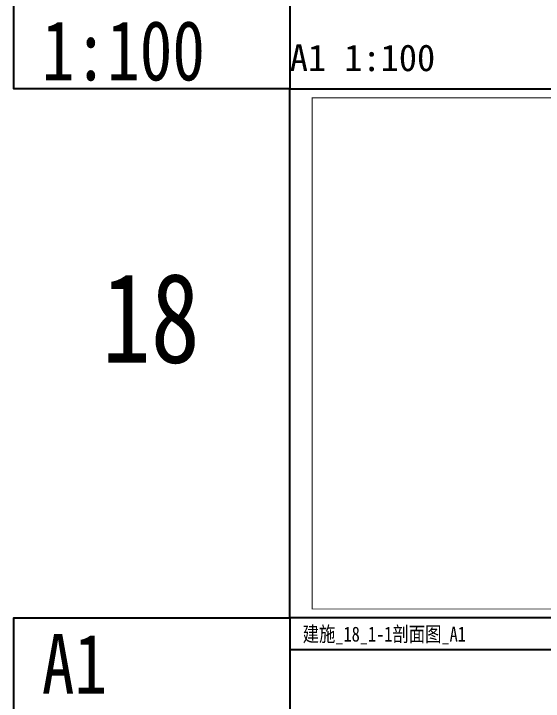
# Model space of a CAD drawing. Extents: x -518115 to 790560, y -210384 to 1628073.
# Drawn here: x 375314 to 434776, y -138992 to -61783 of the extents above; entities that cross this region are included whole.
import ezdxf

# ---------------------------------------------------------------- set-up
doc = ezdxf.new("R2010")
doc.units = 0
doc.header["$LTSCALE"] = 1000
doc.header["$MEASUREMENT"] = 0
for name, color, linetype in [('text', 7, 'Continuous'), ('图框', 140, 'Continuous'), ('导图字', 7, 'Continuous')]:
    doc.layers.add(name, color=color, linetype=linetype)
doc.layers.add('yichutu', color=7, linetype='Continuous', true_color=0xffffff, plot=False)
doc.styles.add('_TCH_LABEL', font='')
doc.styles.add('黑体', font='')
doc.styles.get('_TCH_LABEL').set_extended_font_data('SimHei')
doc.styles.get('黑体').set_extended_font_data('SimHei')

# ---------------------------------------------------------------- blocks, each defined once
blk = doc.blocks.new('yct-841-594-84100-59399.9999999999-100-1000.0')
at = {"color": 7, "true_color": 0xffffff}
blk.add_lwpolyline([(0, -3549), (80358, -3549), (80358, 0), (0, 0)], close=True, dxfattribs=at)
at = {"layer": 'yichutu', "color": 7, "true_color": 0xffffff}
blk.add_lwpolyline([(0, 0), (0, 59400), (84100, 59400), (84100, 0)], close=True, dxfattribs=at)
at = {"layer": 'yichutu', "color": 7, "true_color": 0xffffff, "style": '_TCH_LABEL'}
blk.add_text('A1 1:100', height=3000, dxfattribs=at).set_placement((0, 61400))
blk = doc.blocks.new('TK')
at = {"layer": '图框'}
blk.add_lwpolyline([(465375, 548714), (549475, 548714), (549475, 489314), (465375, 489314)], close=True, dxfattribs=at)
blk.add_lwpolyline([(465375, 548714), (549475, 548714), (549475, 489314), (465375, 489314)], close=True, dxfattribs=at)
at = {"layer": '图框', "const_width": 100}
blk.add_lwpolyline([(548475, 490314), (548475, 547714), (467875, 547714), (467875, 490314)], close=True, dxfattribs=at)

msp = doc.modelspace()

# ---------------------------------------------------------------- linework, layer by layer
at = {"layer": 'text', "color": 2}
for points in [[(406314.1, -70226.6), (375314.1, -70226.6), (375314.1, -52418.3), (406314.1, -52418.3)], [(406314.1, -147435), (375314.1, -147435), (375314.1, -129626.6), (406314.1, -129626.6)]]:
    msp.add_lwpolyline(points, close=True, dxfattribs=at)

# ---------------------------------------------------------------- block references
msp.add_blockref('TK', (-59060.9, -618940.3))
at = {"layer": 'yichutu'}
msp.add_blockref('yct-841-594-84100-59399.9999999999-100-1000.0', (406314.1, -129626.6), dxfattribs=at)

# ---------------------------------------------------------------- texts
at = {"layer": 'text', "color": 2, "style": '黑体', "width": 0.8}
for s, p in [('1:100', (378477.3, -69270)), ('A1', (378467.4, -138152.2))]:
    msp.add_text(s, height=6729.45, dxfattribs=at).set_placement(p)
at = {"layer": 'text', "color": 1, "style": '黑体', "width": 0.8}
msp.add_text('18', height=10094.18, dxfattribs=at).set_placement((385212.3, -100979.7))
at = {"layer": '导图字', "color": 1, "style": '黑体', "width": 0.8}
msp.add_text('建施_18_1-1剖面图_A1', height=1682.363, dxfattribs=at).set_placement((407757.3, -132290.1))

doc.saveas('drawing.dxf')
